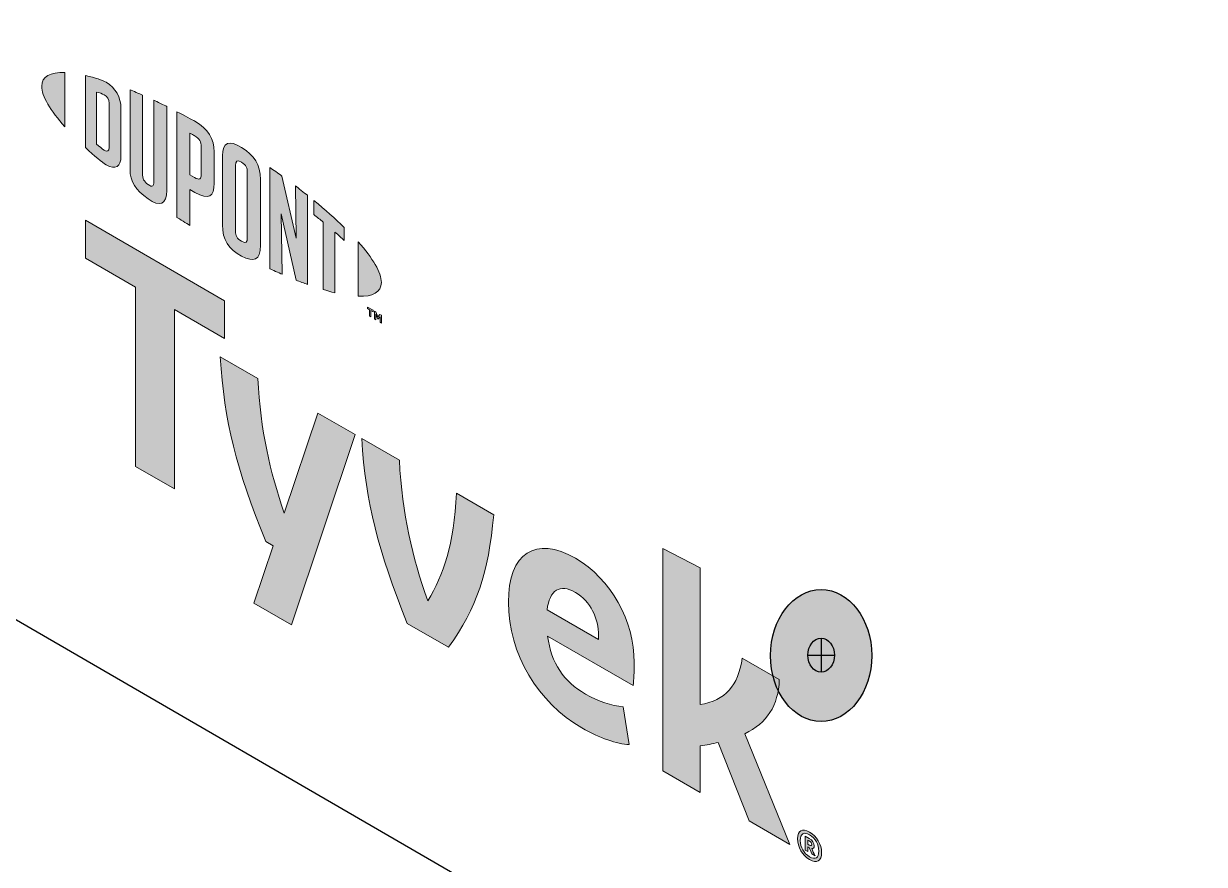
# Model space of a CAD drawing. Header units: inches. Extents: x -20.7 to 76.3, y -55.2 to 19.1.
# Drawn here: x 4.249 to 5.438, y -32.463 to -31.617 of the extents above; entities that cross this region are included whole.
import ezdxf

# ---------------------------------------------------------------- set-up
doc = ezdxf.new("R2010")
doc.units = ezdxf.units.IN
doc.header["$MEASUREMENT"] = 0
for name, color, linetype, lineweight in [('G-ANNO-TTLB', 7, 'Continuous', 0), ('LOGOS', 7, 'Continuous', 0), ('TYVEK', 7, 'Continuous', 0)]:
    doc.layers.add(name, color=color, linetype=linetype, lineweight=lineweight)

# ---------------------------------------------------------------- blocks, each defined once
blk = doc.blocks.new('Block_591')
at = {"layer": 'LOGOS', "true_color": 0x848484, "transparency": 33554687}
h = blk.add_hatch(color=252, dxfattribs=at)
h.dxf.hatch_style = 2
edge = h.paths.add_edge_path()
edge.add_spline(control_points=[(4.2676, -31.68), (4.2676, -31.69), (4.2761, -31.7043), (4.291, -31.7209), (4.291, -31.7209), (4.291, -31.6662), (4.291, -31.6662), (4.2761, -31.6656), (4.2676, -31.67), (4.2676, -31.68)], knot_values=[0, 0, 0, 0, 1, 1, 1, 2, 2, 2, 3, 3, 3, 3], degree=3, periodic=0)
h = blk.add_hatch(color=252, dxfattribs=at)
h.dxf.hatch_style = 2
edge = h.paths.add_edge_path()
edge.add_spline(control_points=[(4.3355, -31.7415), (4.3355, -31.7457), (4.3333, -31.7459), (4.3306, -31.7443), (4.3286, -31.7432), (4.3254, -31.7405), (4.3228, -31.7382), (4.3228, -31.7382), (4.3228, -31.6858), (4.3228, -31.6858), (4.3254, -31.6865), (4.3286, -31.6875), (4.3306, -31.6887), (4.3333, -31.6902), (4.3355, -31.6929), (4.3355, -31.6971), (4.3355, -31.6971), (4.3355, -31.7415), (4.3355, -31.7415)], knot_values=[0, 0, 0, 0, 1, 1, 1, 2, 2, 2, 3, 3, 3, 4, 4, 4, 5, 5, 5, 6, 6, 6, 6], degree=3, periodic=0)
edge = h.paths.add_edge_path()
edge.add_spline(control_points=[(4.3324, -31.676), (4.3282, -31.6736), (4.3223, -31.6716), (4.3115, -31.6692), (4.3115, -31.6692), (4.3115, -31.7417), (4.3115, -31.7417), (4.321, -31.7505), (4.3282, -31.7566), (4.3324, -31.759), (4.3419, -31.7645), (4.3473, -31.7609), (4.3473, -31.7502), (4.3473, -31.7502), (4.3473, -31.702), (4.3473, -31.702), (4.3473, -31.6913), (4.3419, -31.6815), (4.3324, -31.676)], knot_values=[0, 0, 0, 0, 1, 1, 1, 2, 2, 2, 3, 3, 3, 4, 4, 4, 5, 5, 5, 6, 6, 6, 6], degree=3, periodic=0)
h = blk.add_hatch(color=252, dxfattribs=at)
h.dxf.hatch_style = 2
edge = h.paths.add_edge_path()
edge.add_spline(control_points=[(4.3805, -31.776), (4.3805, -31.7802), (4.3792, -31.7822), (4.3747, -31.7789), (4.3702, -31.7757), (4.369, -31.7728), (4.369, -31.7678), (4.369, -31.7678), (4.369, -31.6888), (4.369, -31.6888), (4.366, -31.6875), (4.3593, -31.6847), (4.3565, -31.6835), (4.3565, -31.6835), (4.3565, -31.7634), (4.3565, -31.7634), (4.3565, -31.7762), (4.3619, -31.7842), (4.3747, -31.7933), (4.3864, -31.8016), (4.3935, -31.799), (4.3935, -31.7848), (4.3935, -31.7848), (4.3935, -31.7004), (4.3935, -31.7004), (4.3911, -31.6992), (4.3831, -31.6953), (4.3805, -31.6941), (4.3805, -31.6941), (4.3805, -31.776), (4.3805, -31.776)], knot_values=[0, 0, 0, 0, 1, 1, 1, 2, 2, 2, 3, 3, 3, 4, 4, 4, 5, 5, 5, 6, 6, 6, 7, 7, 7, 8, 8, 8, 9, 9, 9, 10, 10, 10, 10], degree=3, periodic=0)
h = blk.add_hatch(color=252, dxfattribs=at)
h.dxf.hatch_style = 2
edge = h.paths.add_edge_path()
edge.add_spline(control_points=[(4.428, -31.7688), (4.428, -31.7733), (4.4266, -31.7748), (4.4213, -31.7718), (4.4213, -31.7718), (4.4167, -31.7692), (4.4167, -31.7692), (4.4167, -31.7692), (4.4167, -31.7272), (4.4167, -31.7272), (4.4188, -31.7283), (4.4199, -31.7289), (4.4211, -31.7296), (4.4268, -31.7329), (4.428, -31.7361), (4.428, -31.7407), (4.428, -31.7407), (4.428, -31.7688), (4.428, -31.7688)], knot_values=[0, 0, 0, 0, 1, 1, 1, 2, 2, 2, 3, 3, 3, 4, 4, 4, 5, 5, 5, 6, 6, 6, 6], degree=3, periodic=0)
edge = h.paths.add_edge_path()
edge.add_spline(control_points=[(4.4218, -31.7152), (4.4196, -31.7139), (4.4113, -31.7094), (4.4037, -31.7056), (4.4037, -31.7056), (4.4037, -31.8119), (4.4037, -31.8119), (4.4063, -31.8135), (4.4131, -31.8178), (4.4167, -31.82), (4.4167, -31.82), (4.4167, -31.7839), (4.4167, -31.7839), (4.4167, -31.7839), (4.4218, -31.7869), (4.4218, -31.7869), (4.4355, -31.7947), (4.4412, -31.791), (4.4412, -31.7775), (4.4412, -31.7775), (4.4412, -31.7461), (4.4412, -31.7461), (4.4412, -31.7329), (4.4348, -31.7227), (4.4218, -31.7152)], knot_values=[0, 0, 0, 0, 1, 1, 1, 2, 2, 2, 3, 3, 3, 4, 4, 4, 5, 5, 5, 6, 6, 6, 7, 7, 7, 8, 8, 8, 8], degree=3, periodic=0)
h = blk.add_hatch(color=252, dxfattribs=at)
h.dxf.hatch_style = 2
edge = h.paths.add_edge_path()
edge.add_spline(control_points=[(4.4745, -31.8327), (4.4745, -31.8369), (4.4733, -31.8384), (4.4687, -31.8359), (4.4639, -31.8333), (4.4627, -31.8302), (4.4627, -31.8259), (4.4627, -31.8259), (4.4627, -31.7596), (4.4627, -31.7596), (4.4627, -31.7553), (4.4639, -31.7536), (4.4687, -31.7565), (4.4733, -31.7593), (4.4745, -31.7623), (4.4745, -31.7665), (4.4745, -31.7665), (4.4745, -31.8327), (4.4745, -31.8327)], knot_values=[0, 0, 0, 0, 1, 1, 1, 2, 2, 2, 3, 3, 3, 4, 4, 4, 5, 5, 5, 6, 6, 6, 6], degree=3, periodic=0)
edge = h.paths.add_edge_path()
edge.add_spline(control_points=[(4.4687, -31.7416), (4.4566, -31.734), (4.4494, -31.736), (4.4494, -31.75), (4.4494, -31.75), (4.4494, -31.8195), (4.4494, -31.8195), (4.4494, -31.8343), (4.4559, -31.8441), (4.4687, -31.8508), (4.4812, -31.8574), (4.4877, -31.8557), (4.4877, -31.84), (4.4877, -31.84), (4.4877, -31.7737), (4.4877, -31.7737), (4.4877, -31.7587), (4.4818, -31.7499), (4.4687, -31.7416)], knot_values=[0, 0, 0, 0, 1, 1, 1, 2, 2, 2, 3, 3, 3, 4, 4, 4, 5, 5, 5, 6, 6, 6, 6], degree=3, periodic=0)
h = blk.add_hatch(color=252, dxfattribs=at)
h.dxf.hatch_style = 2
edge = h.paths.add_edge_path()
edge.add_spline(control_points=[(4.5238, -31.8327), (4.5238, -31.8327), (4.5094, -31.7703), (4.5094, -31.7703), (4.5055, -31.7674), (4.5007, -31.7641), (4.4971, -31.7616), (4.4971, -31.7616), (4.4971, -31.8636), (4.4971, -31.8636), (4.4996, -31.8648), (4.5062, -31.8677), (4.5096, -31.8692), (4.5096, -31.8692), (4.5086, -31.8085), (4.5086, -31.8085), (4.5086, -31.8085), (4.5238, -31.8751), (4.5238, -31.8751), (4.5271, -31.8764), (4.5319, -31.8782), (4.535, -31.8793), (4.535, -31.8793), (4.535, -31.7897), (4.535, -31.7897), (4.5317, -31.787), (4.5258, -31.7825), (4.523, -31.7803), (4.523, -31.7803), (4.5238, -31.8327), (4.5238, -31.8327)], knot_values=[0, 0, 0, 0, 1, 1, 1, 2, 2, 2, 3, 3, 3, 4, 4, 4, 5, 5, 5, 6, 6, 6, 7, 7, 7, 8, 8, 8, 9, 9, 9, 10, 10, 10, 10], degree=3, periodic=0)
h = blk.add_hatch(color=252, dxfattribs=at)
h.dxf.hatch_style = 2
edge = h.paths.add_edge_path()
edge.add_spline(control_points=[(4.5414, -31.8091), (4.5446, -31.8116), (4.5478, -31.8142), (4.5509, -31.8167), (4.5509, -31.8167), (4.5509, -31.8845), (4.5509, -31.8845), (4.5538, -31.8854), (4.5591, -31.8869), (4.5626, -31.8877), (4.5626, -31.8877), (4.5626, -31.8267), (4.5626, -31.8267), (4.566, -31.8296), (4.5692, -31.8325), (4.5721, -31.8351), (4.5721, -31.8351), (4.5721, -31.822), (4.5721, -31.822), (4.5629, -31.813), (4.553, -31.8043), (4.5414, -31.7949), (4.5414, -31.7949), (4.5414, -31.8091), (4.5414, -31.8091)], knot_values=[0, 0, 0, 0, 1, 1, 1, 2, 2, 2, 3, 3, 3, 4, 4, 4, 5, 5, 5, 6, 6, 6, 7, 7, 7, 8, 8, 8, 8], degree=3, periodic=0)
h = blk.add_hatch(color=252, dxfattribs=at)
h.dxf.hatch_style = 2
edge = h.paths.add_edge_path()
edge.add_spline(control_points=[(4.6094, -31.8773), (4.6094, -31.8873), (4.6009, -31.8918), (4.5861, -31.8913), (4.5861, -31.8913), (4.5861, -31.8366), (4.5861, -31.8366), (4.6009, -31.8531), (4.6094, -31.8674), (4.6094, -31.8773)], knot_values=[0, 0, 0, 0, 1, 1, 1, 2, 2, 2, 3, 3, 3, 3], degree=3, periodic=0)
h = blk.add_hatch(color=252, dxfattribs=at)
h.dxf.hatch_style = 2
edge = h.paths.add_edge_path()
edge.add_spline(control_points=[(4.6025, -31.9063), (4.6025, -31.9063), (4.6039, -31.9071), (4.6039, -31.9071), (4.6039, -31.9071), (4.606, -31.912), (4.606, -31.912), (4.606, -31.912), (4.608, -31.9095), (4.608, -31.9095), (4.608, -31.9095), (4.6094, -31.9103), (4.6094, -31.9103), (4.6094, -31.9103), (4.6094, -31.9182), (4.6094, -31.9182), (4.6094, -31.9182), (4.6081, -31.9174), (4.6081, -31.9174), (4.6081, -31.9174), (4.6081, -31.9118), (4.6081, -31.9118), (4.6081, -31.9118), (4.606, -31.9143), (4.606, -31.9143), (4.606, -31.9143), (4.6059, -31.9143), (4.6059, -31.9143), (4.6059, -31.9143), (4.6037, -31.9093), (4.6037, -31.9093), (4.6037, -31.9093), (4.6037, -31.9149), (4.6037, -31.9149), (4.6037, -31.9149), (4.6025, -31.9142), (4.6025, -31.9142), (4.6025, -31.9142), (4.6025, -31.9063), (4.6025, -31.9063)], knot_values=[0, 0, 0, 0, 1, 1, 1, 2, 2, 2, 3, 3, 3, 4, 4, 4, 5, 5, 5, 6, 6, 6, 7, 7, 7, 8, 8, 8, 9, 9, 9, 10, 10, 10, 11, 11, 11, 12, 12, 12, 13, 13, 13, 13], degree=3, periodic=0)
edge = h.paths.add_edge_path()
edge.add_spline(control_points=[(4.5976, -31.9048), (4.5976, -31.9048), (4.5954, -31.9036), (4.5954, -31.9036), (4.5954, -31.9036), (4.5954, -31.9022), (4.5954, -31.9022), (4.5954, -31.9022), (4.601, -31.9054), (4.601, -31.9054), (4.601, -31.9054), (4.601, -31.9068), (4.601, -31.9068), (4.601, -31.9068), (4.5989, -31.9056), (4.5989, -31.9056), (4.5989, -31.9056), (4.5989, -31.9121), (4.5989, -31.9121), (4.5989, -31.9121), (4.5976, -31.9113), (4.5976, -31.9113), (4.5976, -31.9113), (4.5976, -31.9048), (4.5976, -31.9048)], knot_values=[0, 0, 0, 0, 1, 1, 1, 2, 2, 2, 3, 3, 3, 4, 4, 4, 5, 5, 5, 6, 6, 6, 7, 7, 7, 8, 8, 8, 8], degree=3, periodic=0)
at = {"layer": 'LOGOS'}
for points, knots in [([(4.2676, -31.68), (4.2676, -31.69), (4.2761, -31.7043), (4.291, -31.7209), (4.291, -31.7209), (4.291, -31.6662), (4.291, -31.6662), (4.2761, -31.6656), (4.2676, -31.67), (4.2676, -31.68)], [0, 0, 0, 0, 1, 1, 1, 2, 2, 2, 3, 3, 3, 3]), ([(4.3324, -31.676), (4.3282, -31.6736), (4.3223, -31.6716), (4.3115, -31.6692), (4.3115, -31.6692), (4.3115, -31.7417), (4.3115, -31.7417), (4.321, -31.7505), (4.3282, -31.7566), (4.3324, -31.759), (4.3419, -31.7645), (4.3473, -31.7609), (4.3473, -31.7502), (4.3473, -31.7502), (4.3473, -31.702), (4.3473, -31.702), (4.3473, -31.6913), (4.3419, -31.6815), (4.3324, -31.676)], [0, 0, 0, 0, 1, 1, 1, 2, 2, 2, 3, 3, 3, 4, 4, 4, 5, 5, 5, 6, 6, 6, 6]), ([(4.3355, -31.7415), (4.3355, -31.7457), (4.3333, -31.7459), (4.3306, -31.7443), (4.3286, -31.7432), (4.3254, -31.7405), (4.3228, -31.7382), (4.3228, -31.7382), (4.3228, -31.6858), (4.3228, -31.6858), (4.3254, -31.6865), (4.3286, -31.6875), (4.3306, -31.6887), (4.3333, -31.6902), (4.3355, -31.6929), (4.3355, -31.6971), (4.3355, -31.6971), (4.3355, -31.7415), (4.3355, -31.7415)], [0, 0, 0, 0, 1, 1, 1, 2, 2, 2, 3, 3, 3, 4, 4, 4, 5, 5, 5, 6, 6, 6, 6]), ([(4.3805, -31.776), (4.3805, -31.7802), (4.3792, -31.7822), (4.3747, -31.7789), (4.3702, -31.7757), (4.369, -31.7728), (4.369, -31.7678), (4.369, -31.7678), (4.369, -31.6888), (4.369, -31.6888), (4.366, -31.6875), (4.3593, -31.6847), (4.3565, -31.6835), (4.3565, -31.6835), (4.3565, -31.7634), (4.3565, -31.7634), (4.3565, -31.7762), (4.3619, -31.7842), (4.3747, -31.7933), (4.3864, -31.8016), (4.3935, -31.799), (4.3935, -31.7848), (4.3935, -31.7848), (4.3935, -31.7004), (4.3935, -31.7004), (4.3911, -31.6992), (4.3831, -31.6953), (4.3805, -31.6941), (4.3805, -31.6941), (4.3805, -31.776), (4.3805, -31.776)], [0, 0, 0, 0, 1, 1, 1, 2, 2, 2, 3, 3, 3, 4, 4, 4, 5, 5, 5, 6, 6, 6, 7, 7, 7, 8, 8, 8, 9, 9, 9, 10, 10, 10, 10]), ([(4.4218, -31.7152), (4.4196, -31.7139), (4.4113, -31.7094), (4.4037, -31.7056), (4.4037, -31.7056), (4.4037, -31.8119), (4.4037, -31.8119), (4.4063, -31.8135), (4.4131, -31.8178), (4.4167, -31.82), (4.4167, -31.82), (4.4167, -31.7839), (4.4167, -31.7839), (4.4167, -31.7839), (4.4218, -31.7869), (4.4218, -31.7869), (4.4355, -31.7947), (4.4412, -31.791), (4.4412, -31.7775), (4.4412, -31.7775), (4.4412, -31.7461), (4.4412, -31.7461), (4.4412, -31.7329), (4.4348, -31.7227), (4.4218, -31.7152)], [0, 0, 0, 0, 1, 1, 1, 2, 2, 2, 3, 3, 3, 4, 4, 4, 5, 5, 5, 6, 6, 6, 7, 7, 7, 8, 8, 8, 8]), ([(4.428, -31.7688), (4.428, -31.7733), (4.4266, -31.7748), (4.4213, -31.7718), (4.4213, -31.7718), (4.4167, -31.7692), (4.4167, -31.7692), (4.4167, -31.7692), (4.4167, -31.7272), (4.4167, -31.7272), (4.4188, -31.7283), (4.4199, -31.7289), (4.4211, -31.7296), (4.4268, -31.7329), (4.428, -31.7361), (4.428, -31.7407), (4.428, -31.7407), (4.428, -31.7688), (4.428, -31.7688)], [0, 0, 0, 0, 1, 1, 1, 2, 2, 2, 3, 3, 3, 4, 4, 4, 5, 5, 5, 6, 6, 6, 6]), ([(4.4687, -31.7416), (4.4566, -31.734), (4.4494, -31.736), (4.4494, -31.75), (4.4494, -31.75), (4.4494, -31.8195), (4.4494, -31.8195), (4.4494, -31.8343), (4.4559, -31.8441), (4.4687, -31.8508), (4.4812, -31.8574), (4.4877, -31.8557), (4.4877, -31.84), (4.4877, -31.84), (4.4877, -31.7737), (4.4877, -31.7737), (4.4877, -31.7587), (4.4818, -31.7499), (4.4687, -31.7416)], [0, 0, 0, 0, 1, 1, 1, 2, 2, 2, 3, 3, 3, 4, 4, 4, 5, 5, 5, 6, 6, 6, 6]), ([(4.4745, -31.8327), (4.4745, -31.8369), (4.4733, -31.8384), (4.4687, -31.8359), (4.4639, -31.8333), (4.4627, -31.8302), (4.4627, -31.8259), (4.4627, -31.8259), (4.4627, -31.7596), (4.4627, -31.7596), (4.4627, -31.7553), (4.4639, -31.7536), (4.4687, -31.7565), (4.4733, -31.7593), (4.4745, -31.7623), (4.4745, -31.7665), (4.4745, -31.7665), (4.4745, -31.8327), (4.4745, -31.8327)], [0, 0, 0, 0, 1, 1, 1, 2, 2, 2, 3, 3, 3, 4, 4, 4, 5, 5, 5, 6, 6, 6, 6]), ([(4.5238, -31.8327), (4.5238, -31.8327), (4.5094, -31.7703), (4.5094, -31.7703), (4.5055, -31.7674), (4.5007, -31.7641), (4.4971, -31.7616), (4.4971, -31.7616), (4.4971, -31.8636), (4.4971, -31.8636), (4.4996, -31.8648), (4.5062, -31.8677), (4.5096, -31.8692), (4.5096, -31.8692), (4.5086, -31.8085), (4.5086, -31.8085), (4.5086, -31.8085), (4.5238, -31.8751), (4.5238, -31.8751), (4.5271, -31.8764), (4.5319, -31.8782), (4.535, -31.8793), (4.535, -31.8793), (4.535, -31.7897), (4.535, -31.7897), (4.5317, -31.787), (4.5258, -31.7825), (4.523, -31.7803), (4.523, -31.7803), (4.5238, -31.8327), (4.5238, -31.8327)], [0, 0, 0, 0, 1, 1, 1, 2, 2, 2, 3, 3, 3, 4, 4, 4, 5, 5, 5, 6, 6, 6, 7, 7, 7, 8, 8, 8, 9, 9, 9, 10, 10, 10, 10]), ([(4.5414, -31.8091), (4.5446, -31.8116), (4.5478, -31.8142), (4.5509, -31.8167), (4.5509, -31.8167), (4.5509, -31.8845), (4.5509, -31.8845), (4.5538, -31.8854), (4.5591, -31.8869), (4.5626, -31.8877), (4.5626, -31.8877), (4.5626, -31.8267), (4.5626, -31.8267), (4.566, -31.8296), (4.5692, -31.8325), (4.5721, -31.8351), (4.5721, -31.8351), (4.5721, -31.822), (4.5721, -31.822), (4.5629, -31.813), (4.553, -31.8043), (4.5414, -31.7949), (4.5414, -31.7949), (4.5414, -31.8091), (4.5414, -31.8091)], [0, 0, 0, 0, 1, 1, 1, 2, 2, 2, 3, 3, 3, 4, 4, 4, 5, 5, 5, 6, 6, 6, 7, 7, 7, 8, 8, 8, 8]), ([(4.6094, -31.8773), (4.6094, -31.8873), (4.6009, -31.8918), (4.5861, -31.8913), (4.5861, -31.8913), (4.5861, -31.8366), (4.5861, -31.8366), (4.6009, -31.8531), (4.6094, -31.8674), (4.6094, -31.8773)], [0, 0, 0, 0, 1, 1, 1, 2, 2, 2, 3, 3, 3, 3]), ([(4.5976, -31.9048), (4.5976, -31.9048), (4.5954, -31.9036), (4.5954, -31.9036), (4.5954, -31.9036), (4.5954, -31.9022), (4.5954, -31.9022), (4.5954, -31.9022), (4.601, -31.9054), (4.601, -31.9054), (4.601, -31.9054), (4.601, -31.9068), (4.601, -31.9068), (4.601, -31.9068), (4.5989, -31.9056), (4.5989, -31.9056), (4.5989, -31.9056), (4.5989, -31.9121), (4.5989, -31.9121), (4.5989, -31.9121), (4.5976, -31.9113), (4.5976, -31.9113), (4.5976, -31.9113), (4.5976, -31.9048), (4.5976, -31.9048)], [0, 0, 0, 0, 1, 1, 1, 2, 2, 2, 3, 3, 3, 4, 4, 4, 5, 5, 5, 6, 6, 6, 7, 7, 7, 8, 8, 8, 8]), ([(4.6025, -31.9063), (4.6025, -31.9063), (4.6039, -31.9071), (4.6039, -31.9071), (4.6039, -31.9071), (4.606, -31.912), (4.606, -31.912), (4.606, -31.912), (4.608, -31.9095), (4.608, -31.9095), (4.608, -31.9095), (4.6094, -31.9103), (4.6094, -31.9103), (4.6094, -31.9103), (4.6094, -31.9182), (4.6094, -31.9182), (4.6094, -31.9182), (4.6081, -31.9174), (4.6081, -31.9174), (4.6081, -31.9174), (4.6081, -31.9118), (4.6081, -31.9118), (4.6081, -31.9118), (4.606, -31.9143), (4.606, -31.9143), (4.606, -31.9143), (4.6059, -31.9143), (4.6059, -31.9143), (4.6059, -31.9143), (4.6037, -31.9093), (4.6037, -31.9093), (4.6037, -31.9093), (4.6037, -31.9149), (4.6037, -31.9149), (4.6037, -31.9149), (4.6025, -31.9142), (4.6025, -31.9142), (4.6025, -31.9142), (4.6025, -31.9063), (4.6025, -31.9063)], [0, 0, 0, 0, 1, 1, 1, 2, 2, 2, 3, 3, 3, 4, 4, 4, 5, 5, 5, 6, 6, 6, 7, 7, 7, 8, 8, 8, 9, 9, 9, 10, 10, 10, 11, 11, 11, 12, 12, 12, 13, 13, 13, 13])]:
    blk.add_open_spline(points, degree=3, knots=knots, dxfattribs=at)
blk = doc.blocks.new('Block_595')
at = {"layer": 'LOGOS', "true_color": 0x848484, "transparency": 33554687}
h = blk.add_hatch(color=252, dxfattribs=at)
h.dxf.hatch_style = 2
h.paths.add_polyline_path([(4.4517, -31.8957), (4.3115, -31.8147), (4.3115, -31.8528), (4.3621, -31.8821), (4.3621, -32.0626), (4.4011, -32.0851), (4.4011, -31.9046), (4.4517, -31.9338)])
h = blk.add_hatch(color=252, dxfattribs=at)
h.dxf.hatch_style = 2
edge = h.paths.add_edge_path()
edge.add_spline(control_points=[(4.685, -32.0894), (4.6825, -32.1414), (4.6721, -32.1716), (4.6561, -32.1976), (4.6405, -32.1534), (4.6305, -32.1113), (4.6275, -32.0562), (4.6275, -32.0562), (4.5896, -32.0344), (4.5896, -32.0344), (4.5937, -32.0995), (4.606, -32.1468), (4.6354, -32.2204), (4.6354, -32.2204), (4.6771, -32.2444), (4.6771, -32.2444), (4.7054, -32.2043), (4.7171, -32.1707), (4.7225, -32.1111), (4.7225, -32.1111), (4.685, -32.0894), (4.685, -32.0894)], knot_values=[0, 0, 0, 0, 1, 1, 1, 2, 2, 2, 3, 3, 3, 4, 4, 4, 5, 5, 5, 6, 6, 6, 7, 7, 7, 7], degree=3, periodic=0)
h = blk.add_hatch(color=252, dxfattribs=at)
h.dxf.hatch_style = 2
edge = h.paths.add_edge_path()
edge.add_spline(control_points=[(4.7762, -32.2067), (4.7762, -32.2067), (4.828, -32.2366), (4.828, -32.2366), (4.828, -32.2366), (4.828, -32.2329), (4.828, -32.2329), (4.828, -32.2154), (4.8198, -32.1979), (4.8048, -32.1892), (4.789, -32.1801), (4.7787, -32.1869), (4.7762, -32.2067)], knot_values=[0, 0, 0, 0, 1, 1, 1, 2, 2, 2, 3, 3, 3, 4, 4, 4, 4], degree=3, periodic=0)
edge = h.paths.add_edge_path()
edge.add_spline(control_points=[(4.8587, -32.3424), (4.8468, -32.3418), (4.829, -32.3359), (4.8111, -32.3255), (4.7672, -32.3002), (4.7372, -32.2511), (4.7372, -32.1992), (4.7372, -32.1496), (4.7648, -32.1317), (4.8048, -32.1549), (4.8405, -32.1755), (4.8639, -32.218), (4.8639, -32.2599), (4.8639, -32.2692), (4.8634, -32.277), (4.8628, -32.283), (4.8628, -32.283), (4.7767, -32.2333), (4.7767, -32.2333), (4.7803, -32.2603), (4.7931, -32.2789), (4.8149, -32.2915), (4.8282, -32.2992), (4.841, -32.3032), (4.8527, -32.3043), (4.8527, -32.3043), (4.8587, -32.3424), (4.8587, -32.3424)], knot_values=[0, 0, 0, 0, 1, 1, 1, 2, 2, 2, 3, 3, 3, 4, 4, 4, 5, 5, 5, 6, 6, 6, 7, 7, 7, 8, 8, 8, 9, 9, 9, 9], degree=3, periodic=0)
h = blk.add_hatch(color=252, dxfattribs=at)
h.dxf.hatch_style = 2
edge = h.paths.add_edge_path()
edge.add_spline(control_points=[(4.9753, -32.3314), (4.9753, -32.3314), (5.0206, -32.4427), (5.0206, -32.4427), (5.0206, -32.4427), (4.9797, -32.4191), (4.9797, -32.4191), (4.9797, -32.4191), (4.9484, -32.3402), (4.9484, -32.3402), (4.9426, -32.3415), (4.9367, -32.3428), (4.9301, -32.3437), (4.9301, -32.3437), (4.9301, -32.3905), (4.9301, -32.3905), (4.9301, -32.3905), (4.8925, -32.3688), (4.8925, -32.3688), (4.8925, -32.3688), (4.8925, -32.1449), (4.8925, -32.1449), (4.8925, -32.1449), (4.9301, -32.1644), (4.9301, -32.1644), (4.9301, -32.1644), (4.9301, -32.3021), (4.9301, -32.3021), (4.9557, -32.2979), (4.9683, -32.2833), (4.9726, -32.2555), (4.9726, -32.2555), (5.0099, -32.277), (5.0099, -32.277), (5.0091, -32.3034), (4.9971, -32.3205), (4.9753, -32.3314)], knot_values=[0, 0, 0, 0, 1, 1, 1, 2, 2, 2, 3, 3, 3, 4, 4, 4, 5, 5, 5, 6, 6, 6, 7, 7, 7, 8, 8, 8, 9, 9, 9, 10, 10, 10, 11, 11, 11, 12, 12, 12, 12], degree=3, periodic=0)
at = {"layer": 'LOGOS'}
blk.add_lwpolyline([(4.4517, -31.8957), (4.3115, -31.8147), (4.3115, -31.8528), (4.3621, -31.8821), (4.3621, -32.0626), (4.4011, -32.0851), (4.4011, -31.9046), (4.4517, -31.9338)], close=True, dxfattribs=at)
for points, knots in [([(4.685, -32.0894), (4.6825, -32.1414), (4.6721, -32.1716), (4.6561, -32.1976), (4.6405, -32.1534), (4.6305, -32.1113), (4.6275, -32.0562), (4.6275, -32.0562), (4.5896, -32.0344), (4.5896, -32.0344), (4.5937, -32.0995), (4.606, -32.1468), (4.6354, -32.2204), (4.6354, -32.2204), (4.6771, -32.2444), (4.6771, -32.2444), (4.7054, -32.2043), (4.7171, -32.1707), (4.7225, -32.1111), (4.7225, -32.1111), (4.685, -32.0894), (4.685, -32.0894)], [0, 0, 0, 0, 1, 1, 1, 2, 2, 2, 3, 3, 3, 4, 4, 4, 5, 5, 5, 6, 6, 6, 7, 7, 7, 7]), ([(4.8587, -32.3424), (4.8468, -32.3418), (4.829, -32.3359), (4.8111, -32.3255), (4.7672, -32.3002), (4.7372, -32.2511), (4.7372, -32.1992), (4.7372, -32.1496), (4.7648, -32.1317), (4.8048, -32.1549), (4.8405, -32.1755), (4.8639, -32.218), (4.8639, -32.2599), (4.8639, -32.2692), (4.8634, -32.277), (4.8628, -32.283), (4.8628, -32.283), (4.7767, -32.2333), (4.7767, -32.2333), (4.7803, -32.2603), (4.7931, -32.2789), (4.8149, -32.2915), (4.8282, -32.2992), (4.841, -32.3032), (4.8527, -32.3043), (4.8527, -32.3043), (4.8587, -32.3424), (4.8587, -32.3424)], [0, 0, 0, 0, 1, 1, 1, 2, 2, 2, 3, 3, 3, 4, 4, 4, 5, 5, 5, 6, 6, 6, 7, 7, 7, 8, 8, 8, 9, 9, 9, 9]), ([(4.9753, -32.3314), (4.9753, -32.3314), (5.0206, -32.4427), (5.0206, -32.4427), (5.0206, -32.4427), (4.9797, -32.4191), (4.9797, -32.4191), (4.9797, -32.4191), (4.9484, -32.3402), (4.9484, -32.3402), (4.9426, -32.3415), (4.9367, -32.3428), (4.9301, -32.3437), (4.9301, -32.3437), (4.9301, -32.3905), (4.9301, -32.3905), (4.9301, -32.3905), (4.8925, -32.3688), (4.8925, -32.3688), (4.8925, -32.3688), (4.8925, -32.1449), (4.8925, -32.1449), (4.8925, -32.1449), (4.9301, -32.1644), (4.9301, -32.1644), (4.9301, -32.1644), (4.9301, -32.3021), (4.9301, -32.3021), (4.9557, -32.2979), (4.9683, -32.2833), (4.9726, -32.2555), (4.9726, -32.2555), (5.0099, -32.277), (5.0099, -32.277), (5.0091, -32.3034), (4.9971, -32.3205), (4.9753, -32.3314)], [0, 0, 0, 0, 1, 1, 1, 2, 2, 2, 3, 3, 3, 4, 4, 4, 5, 5, 5, 6, 6, 6, 7, 7, 7, 8, 8, 8, 9, 9, 9, 10, 10, 10, 11, 11, 11, 12, 12, 12, 12]), ([(4.7762, -32.2067), (4.7762, -32.2067), (4.828, -32.2366), (4.828, -32.2366), (4.828, -32.2366), (4.828, -32.2329), (4.828, -32.2329), (4.828, -32.2154), (4.8198, -32.1979), (4.8048, -32.1892), (4.789, -32.1801), (4.7787, -32.1869), (4.7762, -32.2067)], [0, 0, 0, 0, 1, 1, 1, 2, 2, 2, 3, 3, 3, 4, 4, 4, 4])]:
    blk.add_open_spline(points, degree=3, knots=knots, dxfattribs=at)
blk = doc.blocks.new('Block_594')
at = {"layer": 'LOGOS', "true_color": 0x848484, "transparency": 33554687}
h = blk.add_hatch(color=252, dxfattribs=at)
h.dxf.hatch_style = 2
edge = h.paths.add_edge_path()
edge.add_spline(control_points=[(4.5453, -32.0088), (4.5453, -32.0088), (4.5116, -32.1094), (4.5116, -32.1094), (4.4972, -32.0673), (4.4879, -32.0266), (4.4851, -31.974), (4.4851, -31.974), (4.4472, -31.9521), (4.4472, -31.9521), (4.4513, -32.0173), (4.4635, -32.0646), (4.493, -32.1381), (4.493, -32.1381), (4.5005, -32.1425), (4.5005, -32.1425), (4.5005, -32.1425), (4.4812, -32.2), (4.4812, -32.2), (4.4812, -32.2), (4.5188, -32.2217), (4.5188, -32.2217), (4.5188, -32.2217), (4.5829, -32.0305), (4.5829, -32.0305), (4.5829, -32.0305), (4.5453, -32.0088), (4.5453, -32.0088)], knot_values=[0, 0, 0, 0, 1, 1, 1, 2, 2, 2, 3, 3, 3, 4, 4, 4, 5, 5, 5, 6, 6, 6, 7, 7, 7, 8, 8, 8, 9, 9, 9, 9], degree=3, periodic=0)
at = {"layer": 'LOGOS'}
blk.add_open_spline([(4.5453, -32.0088), (4.5453, -32.0088), (4.5116, -32.1094), (4.5116, -32.1094), (4.4972, -32.0673), (4.4879, -32.0266), (4.4851, -31.974), (4.4851, -31.974), (4.4472, -31.9521), (4.4472, -31.9521), (4.4513, -32.0173), (4.4635, -32.0646), (4.493, -32.1381), (4.493, -32.1381), (4.5005, -32.1425), (4.5005, -32.1425), (4.5005, -32.1425), (4.4812, -32.2), (4.4812, -32.2), (4.4812, -32.2), (4.5188, -32.2217), (4.5188, -32.2217), (4.5188, -32.2217), (4.5829, -32.0305), (4.5829, -32.0305), (4.5829, -32.0305), (4.5453, -32.0088), (4.5453, -32.0088)], degree=3, knots=[0, 0, 0, 0, 1, 1, 1, 2, 2, 2, 3, 3, 3, 4, 4, 4, 5, 5, 5, 6, 6, 6, 7, 7, 7, 8, 8, 8, 9, 9, 9, 9], dxfattribs=at)
blk.add_blockref('Block_595', (0, 0), dxfattribs=at)
blk = doc.blocks.new('Block_596')
at = {"layer": 'LOGOS', "true_color": 0x848484, "transparency": 33554687}
h = blk.add_hatch(color=252, dxfattribs=at)
h.dxf.hatch_style = 2
edge = h.paths.add_edge_path()
edge.add_spline(control_points=[(5.0386, -32.4384), (5.0386, -32.4384), (5.0386, -32.4425), (5.0386, -32.4425), (5.0386, -32.4425), (5.0401, -32.4434), (5.0401, -32.4434), (5.0417, -32.4443), (5.0425, -32.4443), (5.0425, -32.4427), (5.0425, -32.4412), (5.0417, -32.4402), (5.0401, -32.4393), (5.0401, -32.4393), (5.0386, -32.4384), (5.0386, -32.4384)], knot_values=[0, 0, 0, 0, 1, 1, 1, 2, 2, 2, 3, 3, 3, 4, 4, 4, 5, 5, 5, 5], degree=3, periodic=0)
edge = h.paths.add_edge_path()
edge.add_spline(control_points=[(5.0359, -32.4343), (5.0359, -32.4343), (5.0401, -32.4367), (5.0401, -32.4367), (5.0434, -32.4386), (5.045, -32.4413), (5.045, -32.4442), (5.045, -32.4462), (5.0442, -32.4472), (5.0427, -32.447), (5.0435, -32.4492), (5.0445, -32.4515), (5.0459, -32.4542), (5.0459, -32.4542), (5.0427, -32.4523), (5.0427, -32.4523), (5.0416, -32.45), (5.0407, -32.448), (5.04, -32.4459), (5.04, -32.4459), (5.0386, -32.4451), (5.0386, -32.4451), (5.0386, -32.4451), (5.0386, -32.45), (5.0386, -32.45), (5.0386, -32.45), (5.0359, -32.4484), (5.0359, -32.4484), (5.0359, -32.4484), (5.0359, -32.4343), (5.0359, -32.4343)], knot_values=[0, 0, 0, 0, 1, 1, 1, 2, 2, 2, 3, 3, 3, 4, 4, 4, 5, 5, 5, 6, 6, 6, 7, 7, 7, 8, 8, 8, 9, 9, 9, 10, 10, 10, 10], degree=3, periodic=0)
edge = h.paths.add_edge_path()
edge.add_spline(control_points=[(5.0403, -32.4332), (5.0344, -32.4298), (5.031, -32.4317), (5.031, -32.4388), (5.031, -32.4459), (5.0344, -32.4517), (5.0403, -32.4551), (5.0462, -32.4585), (5.0496, -32.4566), (5.0496, -32.4495), (5.0496, -32.4425), (5.0462, -32.4366), (5.0403, -32.4332)], knot_values=[0, 0, 0, 0, 1, 1, 1, 2, 2, 2, 3, 3, 3, 4, 4, 4, 4], degree=3, periodic=0)
edge = h.paths.add_edge_path()
edge.add_spline(control_points=[(5.0403, -32.4304), (5.0476, -32.4346), (5.0524, -32.4427), (5.0524, -32.4512), (5.0524, -32.4596), (5.0476, -32.4621), (5.0403, -32.4579), (5.0329, -32.4536), (5.0282, -32.4456), (5.0282, -32.4371), (5.0282, -32.4287), (5.033, -32.4261), (5.0403, -32.4304)], knot_values=[0, 0, 0, 0, 1, 1, 1, 2, 2, 2, 3, 3, 3, 4, 4, 4, 4], degree=3, periodic=0)
at = {"layer": 'LOGOS'}
for points, knots in [([(5.0403, -32.4304), (5.0476, -32.4346), (5.0524, -32.4427), (5.0524, -32.4512), (5.0524, -32.4596), (5.0476, -32.4621), (5.0403, -32.4579), (5.0329, -32.4536), (5.0282, -32.4456), (5.0282, -32.4371), (5.0282, -32.4287), (5.033, -32.4261), (5.0403, -32.4304)], [0, 0, 0, 0, 1, 1, 1, 2, 2, 2, 3, 3, 3, 4, 4, 4, 4]), ([(5.0403, -32.4332), (5.0344, -32.4298), (5.031, -32.4317), (5.031, -32.4388), (5.031, -32.4459), (5.0344, -32.4517), (5.0403, -32.4551), (5.0462, -32.4585), (5.0496, -32.4566), (5.0496, -32.4495), (5.0496, -32.4425), (5.0462, -32.4366), (5.0403, -32.4332)], [0, 0, 0, 0, 1, 1, 1, 2, 2, 2, 3, 3, 3, 4, 4, 4, 4]), ([(5.0359, -32.4343), (5.0359, -32.4343), (5.0401, -32.4367), (5.0401, -32.4367), (5.0434, -32.4386), (5.045, -32.4413), (5.045, -32.4442), (5.045, -32.4462), (5.0442, -32.4472), (5.0427, -32.447), (5.0435, -32.4492), (5.0445, -32.4515), (5.0459, -32.4542), (5.0459, -32.4542), (5.0427, -32.4523), (5.0427, -32.4523), (5.0416, -32.45), (5.0407, -32.448), (5.04, -32.4459), (5.04, -32.4459), (5.0386, -32.4451), (5.0386, -32.4451), (5.0386, -32.4451), (5.0386, -32.45), (5.0386, -32.45), (5.0386, -32.45), (5.0359, -32.4484), (5.0359, -32.4484), (5.0359, -32.4484), (5.0359, -32.4343), (5.0359, -32.4343)], [0, 0, 0, 0, 1, 1, 1, 2, 2, 2, 3, 3, 3, 4, 4, 4, 5, 5, 5, 6, 6, 6, 7, 7, 7, 8, 8, 8, 9, 9, 9, 10, 10, 10, 10]), ([(5.0386, -32.4384), (5.0386, -32.4384), (5.0386, -32.4425), (5.0386, -32.4425), (5.0386, -32.4425), (5.0401, -32.4434), (5.0401, -32.4434), (5.0417, -32.4443), (5.0425, -32.4443), (5.0425, -32.4427), (5.0425, -32.4412), (5.0417, -32.4402), (5.0401, -32.4393), (5.0401, -32.4393), (5.0386, -32.4384), (5.0386, -32.4384)], [0, 0, 0, 0, 1, 1, 1, 2, 2, 2, 3, 3, 3, 4, 4, 4, 5, 5, 5, 5])]:
    blk.add_open_spline(points, degree=3, knots=knots, dxfattribs=at)
blk = doc.blocks.new('Block_593')
at = {"layer": 'LOGOS'}
for name in ['Block_594', 'Block_596']:
    blk.add_blockref(name, (0, 0), dxfattribs=at)
blk = doc.blocks.new('Block_592')
at = {"layer": 'LOGOS'}
blk.add_blockref('Block_593', (0, 0), dxfattribs=at)
blk = doc.blocks.new('Block_590')
at = {"layer": 'LOGOS'}
for name in ['Block_591', 'Block_592']:
    blk.add_blockref(name, (0, 0), dxfattribs=at)

msp = doc.modelspace()

# ---------------------------------------------------------------- hatches: boundary and pattern name
at = {"layer": 'G-ANNO-TTLB', "true_color": 0xff00ff, "transparency": 33554687}
h = msp.add_hatch(color=6, dxfattribs=at)
edge = h.paths.add_edge_path()
edge.add_spline(control_points=[(20.0382, -55.2136), (20.0382, -55.2136), (-20.6495, -55.2136), (-20.6495, -55.2136), (-20.6495, -55.2136), (-20.6495, -21.0886), (-20.6495, -21.0886), (-20.6495, -21.0886), (20.0382, -21.0886), (20.0382, -21.0886), (20.0382, -21.0886), (20.0382, -55.2136), (20.0382, -55.2136)], knot_values=[0, 0, 0, 0, 1, 1, 1, 2, 2, 2, 3, 3, 3, 4, 4, 4, 4], degree=3, periodic=0)
edge = h.paths.add_edge_path()
edge.add_spline(control_points=[(-20.5245, -21.2136), (-20.5245, -21.2136), (-20.5245, -55.0886), (-20.5245, -55.0886), (-20.5245, -55.0886), (19.9132, -55.0886), (19.9132, -55.0886), (19.9132, -55.0886), (19.9132, -21.2136), (19.9132, -21.2136), (19.9132, -21.2136), (-20.5245, -21.2136), (-20.5245, -21.2136)], knot_values=[0, 0, 0, 0, 1, 1, 1, 2, 2, 2, 3, 3, 3, 4, 4, 4, 4], degree=3, periodic=0)
edge.add_line((-20.5245, -21.2136), (-20.5245, -21.2136))
at = {"layer": 'TYVEK', "true_color": 0x003b71, "transparency": 33554687}
h = msp.add_hatch(color=156, dxfattribs=at)
h.dxf.hatch_style = 2
edge = h.paths.add_edge_path()
edge.add_ellipse((5.052, -32.2528), major_axis=(0, 0.0664), ratio=0.766948, start_angle=0, end_angle=360)

# ---------------------------------------------------------------- linework, layer by layer
at = {"layer": 'G-ANNO-TTLB'}
for points in [[(20.0382, -55.2136), (20.0382, -55.2136), (-20.6495, -55.2136), (-20.6495, -55.2136), (-20.6495, -55.2136), (-20.6495, -21.0886), (-20.6495, -21.0886), (-20.6495, -21.0886), (20.0382, -21.0886), (20.0382, -21.0886), (20.0382, -21.0886), (20.0382, -55.2136), (20.0382, -55.2136)], [(-20.5245, -21.2136), (-20.5245, -21.2136), (-20.5245, -55.0886), (-20.5245, -55.0886), (-20.5245, -55.0886), (19.9132, -55.0886), (19.9132, -55.0886), (19.9132, -55.0886), (19.9132, -21.2136), (19.9132, -21.2136), (19.9132, -21.2136), (-20.5245, -21.2136), (-20.5245, -21.2136)]]:
    msp.add_open_spline(points, degree=3, knots=[0, 0, 0, 0, 1, 1, 1, 2, 2, 2, 3, 3, 3, 4, 4, 4, 4], dxfattribs=at)
at = {"layer": 'TYVEK', "color": 18, "lineweight": 25, "true_color": 0x000000}
msp.add_line((2.6201, -31.2779), (6.3544, -33.4398), dxfattribs=at)
at = {"layer": 'TYVEK', "color": 252, "lineweight": 25, "true_color": 0x848484}
for p, q in [((5.052, -32.2353), (5.052, -32.2695)), ((5.0384, -32.2524), (5.0655, -32.2524))]:
    msp.add_line(p, q, dxfattribs=at)
at = {"layer": 'TYVEK', "color": 18, "lineweight": 25, "true_color": 0x000000}
msp.add_ellipse((5.052, -32.2528), major_axis=(0, 0.0664), ratio=0.766948, dxfattribs=at)
at = {"layer": 'TYVEK', "color": 252, "lineweight": 25, "true_color": 0x848484}
msp.add_ellipse((5.052, -32.2524), major_axis=(0, 0.0171), ratio=0.788846, dxfattribs=at)

# ---------------------------------------------------------------- block references
at = {"layer": 'LOGOS'}
msp.add_blockref('Block_590', (0, 0), dxfattribs=at)

doc.saveas('drawing.dxf')
